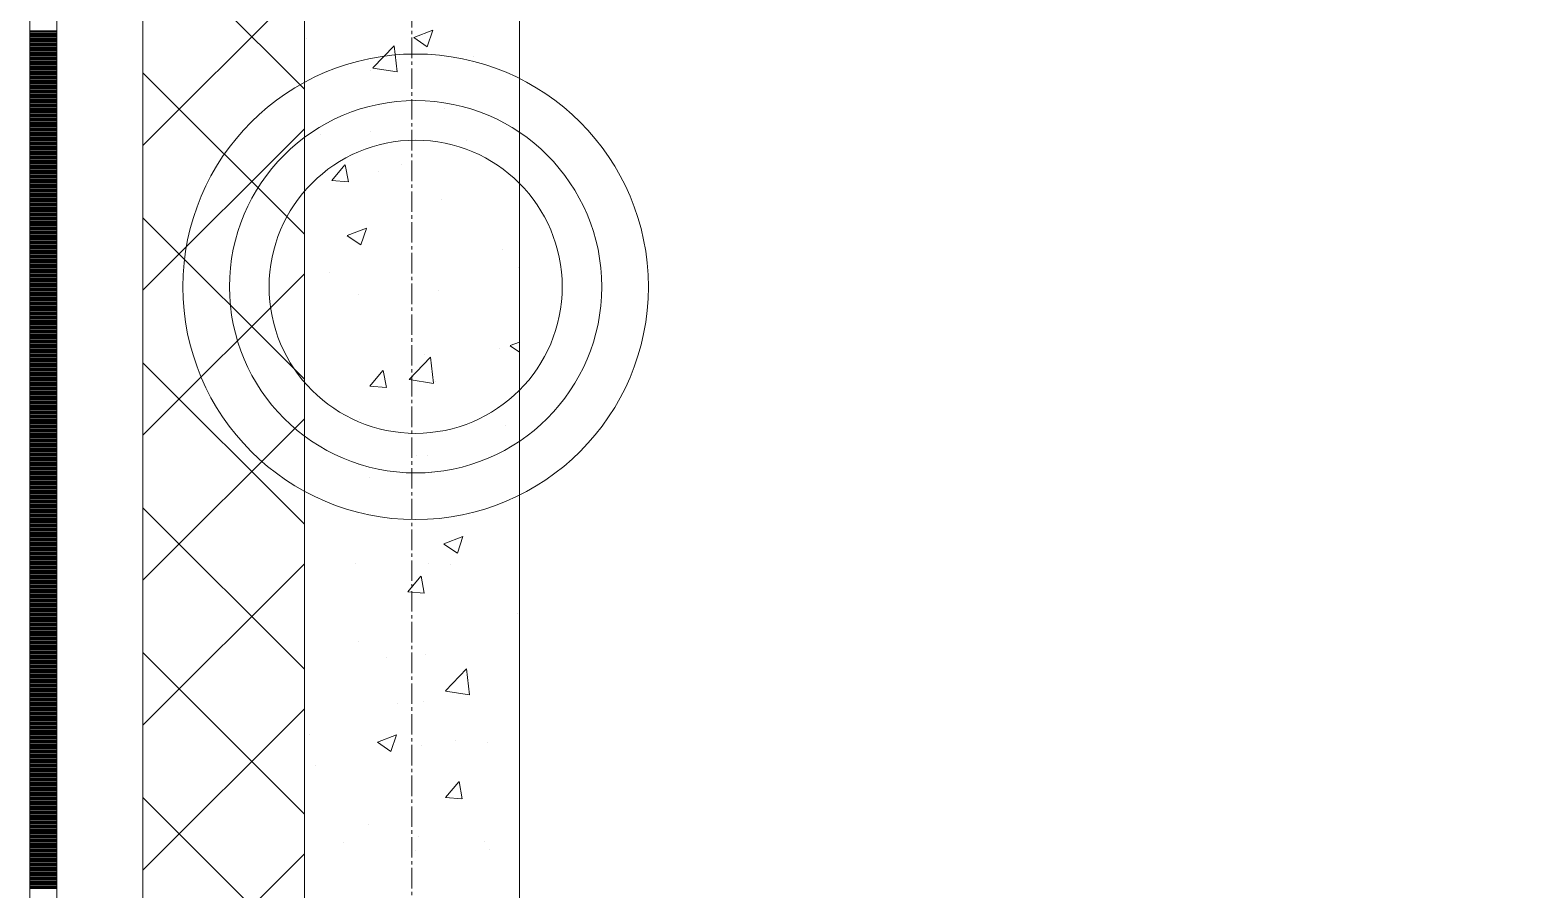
# Model space of a CAD drawing. Header units: millimetres. Extents: x 538266 to 1167394, y 114608 to 637157.
# Drawn here: x 828883 to 830273, y 191295 to 192094 of the extents above; entities that cross this region are included whole.
import ezdxf
from ezdxf.enums import TextEntityAlignment as Align

# ---------------------------------------------------------------- set-up
doc = ezdxf.new("R2010")
doc.units = ezdxf.units.MM
doc.linetypes.add('CENTER2', pattern=[28.575, 19.05, -3.175, 3.175, -3.175])
doc.linetypes.add('DASHED', pattern=[19.05, 12.7, -6.35])
doc.layers.get('Defpoints').update_dxf_attribs({"color": 140})
doc.layers.add('АР_Делит', color=120, linetype='Continuous', lineweight=0, plot=False)
for name, color, linetype, lineweight in [('АР_Стены ПЕНОблок', 52, 'Continuous', 20), ('АР_Тонкая', 254, 'Continuous', 5), ('АР_Утеплитель', 31, 'Continuous', 0), ('АР_Штриховка', 8, 'Continuous', 0)]:
    doc.layers.add(name, color=color, linetype=linetype, lineweight=lineweight)
doc.layers.add('РД_Оси_100', color=7, linetype='Continuous', lineweight=0, true_color=0x525252)
doc.styles.add('style1', font='ARIALN.TTF')

# ---------------------------------------------------------------- blocks, each defined once
blk = doc.blocks.new('2_этаж')
at = {"layer": 'АР_Делит', "color": 18, "true_color": 0x000000}
for radius in [216.3, 173, 136.2]:
    blk.add_circle((672877, 191855.2), radius, dxfattribs=at)
at = {"layer": 'АР_Стены ПЕНОблок', "color": 18, "linetype": 'Continuous', "lineweight": 20, "true_color": 0x000000}
for p, q in [((672773.6, 213213.2), (672773.6, 137013.2)), ((672973.6, 137013.2), (672973.6, 213213.2))]:
    blk.add_line(p, q, dxfattribs=at)
at = {"layer": 'АР_Тонкая', "color": 18, "linetype": 'Continuous', "lineweight": 5, "true_color": 0x000000}
for p, q in [((672518.6, 213213.2), (672518.6, 137013.2)), ((672543.6, 213213.2), (672543.6, 137013.2)), ((672543.6, 137013.2), (672543.6, 213213.2)), ((672623.6, 137013.2), (672623.6, 213213.2))]:
    blk.add_line(p, q, dxfattribs=at)
at = {"layer": 'АР_Утеплитель', "color": 18, "linetype": 'Continuous', "lineweight": 0, "true_color": 0x000000}
for p, q in [((672623.6, 213213.2), (672623.6, 137013.2)), ((672773.6, 137013.2), (672773.6, 213213.2))]:
    blk.add_line(p, q, dxfattribs=at)
at = {"layer": 'АР_Штриховка', "color": 18, "linetype": 'Continuous', "lineweight": 0, "true_color": 0x000000}
for p, q in [((672773.6, 192038.7), (672623.6, 192188.7)), ((672623.6, 191986.6), (672773.6, 192136.6)), ((672518.6, 192093), (672543.6, 192093)), ((672518.6, 192092), (672543.6, 192092)), ((672875.2, 192086.9), (672893, 192093.8)), ((672887.8, 192078.3), (672893, 192093.6)), ((672518.6, 192091), (672543.6, 192091)), ((672518.6, 192090), (672543.6, 192090)), ((672518.6, 192089), (672543.6, 192089)), ((672518.6, 192088), (672543.6, 192088)), ((672518.6, 192087), (672543.6, 192087)), ((672518.6, 192086), (672543.6, 192086)), ((672518.6, 192085), (672543.6, 192085)), ((672518.6, 192084), (672543.6, 192084)), ((672518.6, 192083), (672543.6, 192083)), ((672518.6, 192082), (672543.6, 192082)), ((672518.6, 192081), (672543.6, 192081)), ((672518.6, 192080), (672543.6, 192080)), ((672518.6, 192079), (672543.6, 192079)), ((672518.6, 192078), (672543.6, 192078)), ((672775.4, 192085.9), (672775.4, 192085.9)), ((672837.2, 192058.5), (672857, 192079.1)), ((672859.9, 192055), (672857.1, 192079.1)), ((672875.2, 192086.8), (672887.8, 192078.3)), ((672518.6, 192077), (672543.6, 192077)), ((672518.6, 192076), (672543.6, 192076)), ((672518.6, 192075), (672543.6, 192075)), ((672518.6, 192074), (672543.6, 192074)), ((672518.6, 192073), (672543.6, 192073)), ((672518.6, 192072), (672543.6, 192072)), ((672518.6, 192071), (672543.6, 192071)), ((672518.6, 192070), (672543.6, 192070)), ((672518.6, 192069), (672543.6, 192069)), ((672518.6, 192068), (672543.6, 192068)), ((672518.6, 192067), (672543.6, 192067)), ((672518.6, 192066), (672543.6, 192066)), ((672518.6, 192065), (672543.6, 192065)), ((672518.6, 192064), (672543.6, 192064)), ((672931, 192069.3), (672931, 192069.3)), ((672518.6, 192063), (672543.6, 192063)), ((672518.6, 192062), (672543.6, 192062)), ((672518.6, 192061), (672543.6, 192061)), ((672518.6, 192060), (672543.6, 192060)), ((672518.6, 192059), (672543.6, 192059)), ((672518.6, 192058), (672543.6, 192058)), ((672518.6, 192057), (672543.6, 192057)), ((672518.6, 192056), (672543.6, 192056)), ((672518.6, 192055), (672543.6, 192055)), ((672518.6, 192054), (672543.6, 192054)), ((672518.6, 192053), (672543.6, 192053)), ((672518.6, 192052), (672543.6, 192052)), ((672518.6, 192051), (672543.6, 192051)), ((672773.6, 191904), (672623.6, 192054)), ((672834.8, 192056.6), (672834.8, 192056.6)), ((672837.3, 192058.4), (672859.9, 192054.9)), ((672518.6, 192050), (672543.6, 192050)), ((672518.6, 192049), (672543.6, 192049)), ((672518.6, 192048), (672543.6, 192048)), ((672518.6, 192047), (672543.6, 192047)), ((672518.6, 192046), (672543.6, 192046)), ((672518.6, 192045), (672543.6, 192045)), ((672518.6, 192044), (672543.6, 192044)), ((672518.6, 192043), (672543.6, 192043)), ((672518.6, 192042), (672543.6, 192042)), ((672518.6, 192041), (672543.6, 192041)), ((672518.6, 192040), (672543.6, 192040)), ((672518.6, 192039), (672543.6, 192039)), ((672518.6, 192038), (672543.6, 192038)), ((672518.6, 192037), (672543.6, 192037)), ((672518.6, 192036), (672543.6, 192036)), ((672518.6, 192035), (672543.6, 192035)), ((672518.6, 192034), (672543.6, 192034)), ((672518.6, 192033), (672543.6, 192033)), ((672518.6, 192032), (672543.6, 192032)), ((672518.6, 192031), (672543.6, 192031)), ((672518.6, 192030), (672543.6, 192030)), ((672518.6, 192029), (672543.6, 192029)), ((672518.6, 192028), (672543.6, 192028)), ((672518.6, 192027), (672543.6, 192027)), ((672518.6, 192026), (672543.6, 192026)), ((672518.6, 192025), (672543.6, 192025)), ((672518.6, 192024), (672543.6, 192024)), ((672518.6, 192023), (672543.6, 192023)), ((672518.6, 192022), (672543.6, 192022)), ((672518.6, 192021), (672543.6, 192021)), ((672518.6, 192020), (672543.6, 192020)), ((672518.6, 192019), (672543.6, 192019)), ((672518.6, 192018), (672543.6, 192018)), ((672518.6, 192017), (672543.6, 192017)), ((672518.6, 192016), (672543.6, 192016)), ((672518.6, 192015), (672543.6, 192015)), ((672518.6, 192014), (672543.6, 192014)), ((672518.6, 192013), (672543.6, 192013)), ((672518.6, 192012), (672543.6, 192012)), ((672518.6, 192011), (672543.6, 192011)), ((672518.6, 192010), (672543.6, 192010)), ((672518.6, 192009), (672543.6, 192009)), ((672904.2, 192020.4), (672904.2, 192020.4)), ((672518.6, 192008), (672543.6, 192008)), ((672518.6, 192007), (672543.6, 192007)), ((672518.6, 192006), (672543.6, 192006)), ((672518.6, 192005), (672543.6, 192005)), ((672518.6, 192004), (672543.6, 192004)), ((672518.6, 192003), (672543.6, 192003)), ((672518.6, 192002), (672543.6, 192002)), ((672518.6, 192001), (672543.6, 192001)), ((672518.6, 192000), (672543.6, 192000)), ((672518.6, 191999), (672543.6, 191999)), ((672518.6, 191998), (672543.6, 191998)), ((672518.6, 191997), (672543.6, 191997)), ((672518.6, 191996), (672543.6, 191996)), ((672518.6, 191995), (672543.6, 191995)), ((672623.6, 191851.9), (672773.6, 192001.9)), ((672788.9, 191996.8), (672788.9, 191996.8)), ((672834.8, 191999.2), (672834.8, 191999.2)), ((672518.6, 191994), (672543.6, 191994)), ((672518.6, 191993), (672543.6, 191993)), ((672518.6, 191992), (672543.6, 191992)), ((672518.6, 191991), (672543.6, 191991)), ((672518.6, 191990), (672543.6, 191990)), ((672518.6, 191989), (672543.6, 191989)), ((672518.6, 191988), (672543.6, 191988)), ((672518.6, 191987), (672543.6, 191987)), ((672518.6, 191986), (672543.6, 191986)), ((672518.6, 191985), (672543.6, 191985)), ((672518.6, 191984), (672543.6, 191984)), ((672518.6, 191983), (672543.6, 191983)), ((672518.6, 191982), (672543.6, 191982)), ((672518.6, 191981), (672543.6, 191981)), ((672924.5, 191991.1), (672924.5, 191991.1)), ((672518.6, 191980), (672543.6, 191980)), ((672518.6, 191979), (672543.6, 191979)), ((672518.6, 191978), (672543.6, 191978)), ((672518.6, 191977), (672543.6, 191977)), ((672518.6, 191976), (672543.6, 191976)), ((672518.6, 191975), (672543.6, 191975)), ((672518.6, 191974), (672543.6, 191974)), ((672518.6, 191973), (672543.6, 191973)), ((672518.6, 191972), (672543.6, 191972)), ((672518.6, 191971), (672543.6, 191971)), ((672518.6, 191970), (672543.6, 191970)), ((672518.6, 191969), (672543.6, 191969)), ((672518.6, 191968), (672543.6, 191968)), ((672518.6, 191967), (672543.6, 191967)), ((672799.1, 191953.9), (672811.3, 191968.5)), ((672814.5, 191952.6), (672811.6, 191968.6)), ((672864.2, 191969.1), (672864.2, 191969.1)), ((672518.6, 191966), (672543.6, 191966)), ((672518.6, 191965), (672543.6, 191965)), ((672518.6, 191964), (672543.6, 191964)), ((672518.6, 191963), (672543.6, 191963)), ((672518.6, 191962), (672543.6, 191962)), ((672518.6, 191961), (672543.6, 191961)), ((672518.6, 191960), (672543.6, 191960)), ((672518.6, 191959), (672543.6, 191959)), ((672518.6, 191958), (672543.6, 191958)), ((672518.6, 191957), (672543.6, 191957)), ((672518.6, 191956), (672543.6, 191956)), ((672518.6, 191955), (672543.6, 191955)), ((672518.6, 191954), (672543.6, 191954)), ((672518.6, 191953), (672543.6, 191953)), ((672799.1, 191953.9), (672814.3, 191952.6)), ((672842.5, 191962.7), (672842.5, 191962.7)), ((672518.6, 191952), (672543.6, 191952)), ((672518.6, 191951), (672543.6, 191951)), ((672518.6, 191950), (672543.6, 191950)), ((672518.6, 191949), (672543.6, 191949)), ((672518.6, 191948), (672543.6, 191948)), ((672518.6, 191947), (672543.6, 191947)), ((672518.6, 191946), (672543.6, 191946)), ((672518.6, 191945), (672543.6, 191945)), ((672518.6, 191944), (672543.6, 191944)), ((672518.6, 191943), (672543.6, 191943)), ((672518.6, 191942), (672543.6, 191942)), ((672518.6, 191941), (672543.6, 191941)), ((672518.6, 191940), (672543.6, 191940)), ((672518.6, 191939), (672543.6, 191939)), ((672518.6, 191938), (672543.6, 191938)), ((672518.6, 191937), (672543.6, 191937)), ((672518.6, 191936), (672543.6, 191936)), ((672518.6, 191935), (672543.6, 191935)), ((672518.6, 191934), (672543.6, 191934)), ((672518.6, 191933), (672543.6, 191933)), ((672518.6, 191932), (672543.6, 191932)), ((672518.6, 191931), (672543.6, 191931)), ((672518.6, 191930), (672543.6, 191930)), ((672518.6, 191929), (672543.6, 191929)), ((672518.6, 191928), (672543.6, 191928)), ((672518.6, 191927), (672543.6, 191927)), ((672518.6, 191926), (672543.6, 191926)), ((672518.6, 191925), (672543.6, 191925)), ((672901.1, 191935.9), (672901.1, 191935.9)), ((672518.6, 191924), (672543.6, 191924)), ((672518.6, 191923), (672543.6, 191923)), ((672518.6, 191922), (672543.6, 191922)), ((672518.6, 191921), (672543.6, 191921)), ((672518.6, 191920), (672543.6, 191920)), ((672518.6, 191919), (672543.6, 191919)), ((672518.6, 191918), (672543.6, 191918)), ((672518.6, 191917), (672543.6, 191917)), ((672518.6, 191916), (672543.6, 191916)), ((672518.6, 191915), (672543.6, 191915)), ((672518.6, 191914), (672543.6, 191914)), ((672518.6, 191913), (672543.6, 191913)), ((672518.6, 191912), (672543.6, 191912)), ((672518.6, 191911), (672543.6, 191911)), ((672773.6, 191769.3), (672623.6, 191919.3)), ((672518.6, 191910), (672543.6, 191910)), ((672518.6, 191909), (672543.6, 191909)), ((672518.6, 191908), (672543.6, 191908)), ((672518.6, 191907), (672543.6, 191907)), ((672518.6, 191906), (672543.6, 191906)), ((672518.6, 191905), (672543.6, 191905)), ((672518.6, 191904), (672543.6, 191904)), ((672518.6, 191903), (672543.6, 191903)), ((672518.6, 191902), (672543.6, 191902)), ((672518.6, 191901), (672543.6, 191901)), ((672518.6, 191900), (672543.6, 191900)), ((672518.6, 191899), (672543.6, 191899)), ((672518.6, 191898), (672543.6, 191898)), ((672813.4, 191902.7), (672831.2, 191909.6)), ((672813.4, 191902.6), (672826, 191894.1)), ((672826, 191894.1), (672831.2, 191909.4)), ((672518.6, 191897), (672543.6, 191897)), ((672518.6, 191896), (672543.6, 191896)), ((672518.6, 191895), (672543.6, 191895)), ((672518.6, 191894), (672543.6, 191894)), ((672518.6, 191893), (672543.6, 191893)), ((672518.6, 191892), (672543.6, 191892)), ((672518.6, 191891), (672543.6, 191891)), ((672518.6, 191890), (672543.6, 191890)), ((672518.6, 191889), (672543.6, 191889)), ((672518.6, 191888), (672543.6, 191888)), ((672518.6, 191887), (672543.6, 191887)), ((672518.6, 191886), (672543.6, 191886)), ((672518.6, 191885), (672543.6, 191885)), ((672518.6, 191884), (672543.6, 191884)), ((672957.8, 191890.1), (672957.8, 191890.1)), ((672518.6, 191883), (672543.6, 191883)), ((672518.6, 191882), (672543.6, 191882)), ((672518.6, 191881), (672543.6, 191881)), ((672518.6, 191880), (672543.6, 191880)), ((672518.6, 191879), (672543.6, 191879)), ((672518.6, 191878), (672543.6, 191878)), ((672518.6, 191877), (672543.6, 191877)), ((672518.6, 191876), (672543.6, 191876)), ((672518.6, 191875), (672543.6, 191875)), ((672518.6, 191874), (672543.6, 191874)), ((672518.6, 191873), (672543.6, 191873)), ((672518.6, 191872), (672543.6, 191872)), ((672518.6, 191871), (672543.6, 191871)), ((672518.6, 191870), (672543.6, 191870)), ((672972.4, 191873), (672972.4, 191873)), ((672518.6, 191869), (672543.6, 191869)), ((672518.6, 191868), (672543.6, 191868)), ((672518.6, 191867), (672543.6, 191867)), ((672518.6, 191866), (672543.6, 191866)), ((672518.6, 191865), (672543.6, 191865)), ((672518.6, 191864), (672543.6, 191864)), ((672518.6, 191863), (672543.6, 191863)), ((672518.6, 191862), (672543.6, 191862)), ((672518.6, 191861), (672543.6, 191861)), ((672518.6, 191860), (672543.6, 191860)), ((672518.6, 191859), (672543.6, 191859)), ((672518.6, 191858), (672543.6, 191858)), ((672518.6, 191857), (672543.6, 191857)), ((672518.6, 191856), (672543.6, 191856)), ((672623.6, 191717.2), (672773.6, 191867.2)), ((672797.4, 191868.9), (672797.4, 191868.9)), ((672874, 191862), (672874, 191862)), ((672518.6, 191855), (672543.6, 191855)), ((672518.6, 191854), (672543.6, 191854)), ((672518.6, 191853), (672543.6, 191853)), ((672518.6, 191852), (672543.6, 191852)), ((672518.6, 191851), (672543.6, 191851)), ((672518.6, 191850), (672543.6, 191850)), ((672518.6, 191849), (672543.6, 191849)), ((672518.6, 191848), (672543.6, 191848)), ((672518.6, 191847), (672543.6, 191847)), ((672518.6, 191846), (672543.6, 191846)), ((672518.6, 191845), (672543.6, 191845)), ((672518.6, 191844), (672543.6, 191844)), ((672518.6, 191843), (672543.6, 191843)), ((672518.6, 191842), (672543.6, 191842)), ((672824.3, 191847.6), (672824.3, 191847.6)), ((672898, 191851.3), (672898, 191851.3)), ((672518.6, 191841), (672543.6, 191841)), ((672518.6, 191840), (672543.6, 191840)), ((672518.6, 191839), (672543.6, 191839)), ((672518.6, 191838), (672543.6, 191838)), ((672518.6, 191837), (672543.6, 191837)), ((672518.6, 191836), (672543.6, 191836)), ((672518.6, 191835), (672543.6, 191835)), ((672518.6, 191834), (672543.6, 191834)), ((672518.6, 191833), (672543.6, 191833)), ((672518.6, 191832), (672543.6, 191832)), ((672518.6, 191831), (672543.6, 191831)), ((672518.6, 191830), (672543.6, 191830)), ((672518.6, 191829), (672543.6, 191829)), ((672518.6, 191828), (672543.6, 191828)), ((672518.6, 191827), (672543.6, 191827)), ((672518.6, 191826), (672543.6, 191826)), ((672518.6, 191825), (672543.6, 191825)), ((672518.6, 191824), (672543.6, 191824)), ((672518.6, 191823), (672543.6, 191823)), ((672518.6, 191822), (672543.6, 191822)), ((672518.6, 191821), (672543.6, 191821)), ((672518.6, 191820), (672543.6, 191820)), ((672518.6, 191819), (672543.6, 191819)), ((672518.6, 191818), (672543.6, 191818)), ((672518.6, 191817), (672543.6, 191817)), ((672518.6, 191816), (672543.6, 191816)), ((672518.6, 191815), (672543.6, 191815)), ((672518.6, 191814), (672543.6, 191814)), ((672518.6, 191813), (672543.6, 191813)), ((672518.6, 191812), (672543.6, 191812)), ((672518.6, 191811), (672543.6, 191811)), ((672518.6, 191810), (672543.6, 191810)), ((672518.6, 191809), (672543.6, 191809)), ((672518.6, 191808), (672543.6, 191808)), ((672518.6, 191807), (672543.6, 191807)), ((672518.6, 191806), (672543.6, 191806)), ((672518.6, 191805), (672543.6, 191805)), ((672518.6, 191804), (672543.6, 191804)), ((672518.6, 191803), (672543.6, 191803)), ((672518.6, 191802), (672543.6, 191802)), ((672518.6, 191801), (672543.6, 191801)), ((672518.6, 191800), (672543.6, 191800)), ((672965, 191800.5), (672973.6, 191803.8)), ((672965, 191800.3), (672973.6, 191794.5)), ((672518.6, 191799), (672543.6, 191799)), ((672518.6, 191798), (672543.6, 191798)), ((672518.6, 191797), (672543.6, 191797)), ((672518.6, 191796), (672543.6, 191796)), ((672518.6, 191795), (672543.6, 191795)), ((672518.6, 191794), (672543.6, 191794)), ((672518.6, 191793), (672543.6, 191793)), ((672518.6, 191792), (672543.6, 191792)), ((672518.6, 191791), (672543.6, 191791)), ((672518.6, 191790), (672543.6, 191790)), ((672518.6, 191789), (672543.6, 191789)), ((672518.6, 191788), (672543.6, 191788)), ((672518.6, 191787), (672543.6, 191787)), ((672518.6, 191786), (672543.6, 191786)), ((672870.9, 191769), (672890.7, 191789.7)), ((672885.1, 191791.8), (672885.1, 191791.8)), ((672893.6, 191765.5), (672890.8, 191789.7)), ((672891, 191789.9), (672891, 191789.9)), ((672954.6, 191798.3), (672954.6, 191798.3)), ((672518.6, 191785), (672543.6, 191785)), ((672518.6, 191784), (672543.6, 191784)), ((672518.6, 191783), (672543.6, 191783)), ((672518.6, 191782), (672543.6, 191782)), ((672518.6, 191781), (672543.6, 191781)), ((672518.6, 191780), (672543.6, 191780)), ((672518.6, 191779), (672543.6, 191779)), ((672518.6, 191778), (672543.6, 191778)), ((672518.6, 191777), (672543.6, 191777)), ((672518.6, 191776), (672543.6, 191776)), ((672518.6, 191775), (672543.6, 191775)), ((672518.6, 191774), (672543.6, 191774)), ((672518.6, 191773), (672543.6, 191773)), ((672518.6, 191772), (672543.6, 191772)), ((672773.6, 191634.6), (672623.6, 191784.6)), ((672834.3, 191762.9), (672846.6, 191777.5)), ((672849.8, 191761.6), (672846.8, 191777.5)), ((672518.6, 191771), (672543.6, 191771)), ((672518.6, 191770), (672543.6, 191770)), ((672518.6, 191769), (672543.6, 191769)), ((672518.6, 191768), (672543.6, 191768)), ((672518.6, 191767), (672543.6, 191767)), ((672518.6, 191766), (672543.6, 191766)), ((672518.6, 191765), (672543.6, 191765)), ((672518.6, 191764), (672543.6, 191764)), ((672518.6, 191763), (672543.6, 191763)), ((672518.6, 191762), (672543.6, 191762)), ((672518.6, 191761), (672543.6, 191761)), ((672518.6, 191760), (672543.6, 191760)), ((672518.6, 191759), (672543.6, 191759)), ((672834.3, 191762.9), (672849.5, 191761.5)), ((672871, 191768.9), (672893.5, 191765.4)), ((672895, 191766.8), (672895, 191766.8)), ((672518.6, 191758), (672543.6, 191758)), ((672518.6, 191757), (672543.6, 191757)), ((672518.6, 191756), (672543.6, 191756)), ((672518.6, 191755), (672543.6, 191755)), ((672518.6, 191754), (672543.6, 191754)), ((672518.6, 191753), (672543.6, 191753)), ((672518.6, 191752), (672543.6, 191752)), ((672518.6, 191751), (672543.6, 191751)), ((672518.6, 191750), (672543.6, 191750)), ((672518.6, 191749), (672543.6, 191749)), ((672518.6, 191748), (672543.6, 191748)), ((672518.6, 191747), (672543.6, 191747)), ((672518.6, 191746), (672543.6, 191746)), ((672518.6, 191745), (672543.6, 191745)), ((672518.6, 191744), (672543.6, 191744)), ((672518.6, 191743), (672543.6, 191743)), ((672518.6, 191742), (672543.6, 191742)), ((672518.6, 191741), (672543.6, 191741)), ((672518.6, 191740), (672543.6, 191740)), ((672518.6, 191739), (672543.6, 191739)), ((672518.6, 191738), (672543.6, 191738)), ((672518.6, 191737), (672543.6, 191737)), ((672518.6, 191736), (672543.6, 191736)), ((672518.6, 191735), (672543.6, 191735)), ((672518.6, 191734), (672543.6, 191734)), ((672518.6, 191733), (672543.6, 191733)), ((672518.6, 191732), (672543.6, 191732)), ((672518.6, 191731), (672543.6, 191731)), ((672623.6, 191582.5), (672773.6, 191732.5)), ((672824.5, 191732.2), (672824.5, 191732.2)), ((672518.6, 191730), (672543.6, 191730)), ((672518.6, 191729), (672543.6, 191729)), ((672518.6, 191728), (672543.6, 191728)), ((672518.6, 191727), (672543.6, 191727)), ((672518.6, 191726), (672543.6, 191726)), ((672518.6, 191725), (672543.6, 191725)), ((672518.6, 191724), (672543.6, 191724)), ((672518.6, 191723), (672543.6, 191723)), ((672518.6, 191722), (672543.6, 191722)), ((672518.6, 191721), (672543.6, 191721)), ((672518.6, 191720), (672543.6, 191720)), ((672518.6, 191719), (672543.6, 191719)), ((672518.6, 191718), (672543.6, 191718)), ((672518.6, 191717), (672543.6, 191717)), ((672960.1, 191726.5), (672960.1, 191726.5)), ((672518.6, 191716), (672543.6, 191716)), ((672518.6, 191715), (672543.6, 191715)), ((672518.6, 191714), (672543.6, 191714)), ((672518.6, 191713), (672543.6, 191713)), ((672518.6, 191712), (672543.6, 191712)), ((672518.6, 191711), (672543.6, 191711)), ((672518.6, 191710), (672543.6, 191710)), ((672518.6, 191709), (672543.6, 191709)), ((672518.6, 191708), (672543.6, 191708)), ((672518.6, 191707), (672543.6, 191707)), ((672518.6, 191706), (672543.6, 191706)), ((672518.6, 191705), (672543.6, 191705)), ((672518.6, 191704), (672543.6, 191704)), ((672518.6, 191703), (672543.6, 191703)), ((672518.6, 191702), (672543.6, 191702)), ((672518.6, 191701), (672543.6, 191701)), ((672518.6, 191700), (672543.6, 191700)), ((672518.6, 191699), (672543.6, 191699)), ((672518.6, 191698), (672543.6, 191698)), ((672518.6, 191697), (672543.6, 191697)), ((672518.6, 191696), (672543.6, 191696)), ((672518.6, 191695), (672543.6, 191695)), ((672518.6, 191694), (672543.6, 191694)), ((672518.6, 191693), (672543.6, 191693)), ((672518.6, 191692), (672543.6, 191692)), ((672518.6, 191691), (672543.6, 191691)), ((672518.6, 191690), (672543.6, 191690)), ((672518.6, 191689), (672543.6, 191689)), ((672824.2, 191689.7), (672824.2, 191689.7)), ((672878.1, 191698.1), (672878.1, 191698.1)), ((672887.8, 191698.1), (672887.8, 191698.1)), ((672518.6, 191688), (672543.6, 191688)), ((672518.6, 191687), (672543.6, 191687)), ((672518.6, 191686), (672543.6, 191686)), ((672518.6, 191685), (672543.6, 191685)), ((672518.6, 191684), (672543.6, 191684)), ((672518.6, 191683), (672543.6, 191683)), ((672518.6, 191682), (672543.6, 191682)), ((672518.6, 191681), (672543.6, 191681)), ((672518.6, 191680), (672543.6, 191680)), ((672518.6, 191679), (672543.6, 191679)), ((672518.6, 191678), (672543.6, 191678)), ((672518.6, 191677), (672543.6, 191677)), ((672518.6, 191676), (672543.6, 191676)), ((672518.6, 191675), (672543.6, 191675)), ((672834, 191677.5), (672834, 191677.5)), ((672891.9, 191682.2), (672891.9, 191682.2)), ((672518.6, 191674), (672543.6, 191674)), ((672518.6, 191673), (672543.6, 191673)), ((672518.6, 191672), (672543.6, 191672)), ((672518.6, 191671), (672543.6, 191671)), ((672518.6, 191670), (672543.6, 191670)), ((672518.6, 191669), (672543.6, 191669)), ((672518.6, 191668), (672543.6, 191668)), ((672518.6, 191667), (672543.6, 191667)), ((672518.6, 191666), (672543.6, 191666)), ((672518.6, 191665), (672543.6, 191665)), ((672518.6, 191664), (672543.6, 191664)), ((672518.6, 191663), (672543.6, 191663)), ((672518.6, 191662), (672543.6, 191662)), ((672518.6, 191661), (672543.6, 191661)), ((672518.6, 191660), (672543.6, 191660)), ((672518.6, 191659), (672543.6, 191659)), ((672518.6, 191658), (672543.6, 191658)), ((672518.6, 191657), (672543.6, 191657)), ((672518.6, 191656), (672543.6, 191656)), ((672518.6, 191655), (672543.6, 191655)), ((672518.6, 191654), (672543.6, 191654)), ((672518.6, 191653), (672543.6, 191653)), ((672518.6, 191652), (672543.6, 191652)), ((672518.6, 191651), (672543.6, 191651)), ((672518.6, 191650), (672543.6, 191650)), ((672518.6, 191649), (672543.6, 191649)), ((672518.6, 191648), (672543.6, 191648)), ((672518.6, 191647), (672543.6, 191647)), ((672773.6, 191499.9), (672623.6, 191649.9)), ((672518.6, 191646), (672543.6, 191646)), ((672518.6, 191645), (672543.6, 191645)), ((672518.6, 191644), (672543.6, 191644)), ((672518.6, 191643), (672543.6, 191643)), ((672518.6, 191642), (672543.6, 191642)), ((672518.6, 191641), (672543.6, 191641)), ((672518.6, 191640), (672543.6, 191640)), ((672518.6, 191639), (672543.6, 191639)), ((672518.6, 191638), (672543.6, 191638)), ((672518.6, 191637), (672543.6, 191637)), ((672518.6, 191636), (672543.6, 191636)), ((672518.6, 191635), (672543.6, 191635)), ((672518.6, 191634), (672543.6, 191634)), ((672518.6, 191633), (672543.6, 191633)), ((672518.6, 191632), (672543.6, 191632)), ((672518.6, 191631), (672543.6, 191631)), ((672518.6, 191630), (672543.6, 191630)), ((672518.6, 191629), (672543.6, 191629)), ((672518.6, 191628), (672543.6, 191628)), ((672518.6, 191627), (672543.6, 191627)), ((672518.6, 191626), (672543.6, 191626)), ((672518.6, 191625), (672543.6, 191625)), ((672518.6, 191624), (672543.6, 191624)), ((672518.6, 191623), (672543.6, 191623)), ((672518.6, 191622), (672543.6, 191622)), ((672518.6, 191621), (672543.6, 191621)), ((672518.6, 191620), (672543.6, 191620)), ((672518.6, 191619), (672543.6, 191619)), ((672903.2, 191616.3), (672921, 191623.1)), ((672915.8, 191607.6), (672921, 191623)), ((672518.6, 191618), (672543.6, 191618)), ((672518.6, 191617), (672543.6, 191617)), ((672518.6, 191616), (672543.6, 191616)), ((672518.6, 191615), (672543.6, 191615)), ((672518.6, 191614), (672543.6, 191614)), ((672518.6, 191613), (672543.6, 191613)), ((672518.6, 191612), (672543.6, 191612)), ((672518.6, 191611), (672543.6, 191611)), ((672518.6, 191610), (672543.6, 191610)), ((672518.6, 191609), (672543.6, 191609)), ((672518.6, 191608), (672543.6, 191608)), ((672518.6, 191607), (672543.6, 191607)), ((672518.6, 191606), (672543.6, 191606)), ((672903.2, 191616.1), (672915.8, 191607.6)), ((672917.1, 191610.6), (672917.1, 191610.6)), ((672518.6, 191605), (672543.6, 191605)), ((672518.6, 191604), (672543.6, 191604)), ((672518.6, 191603), (672543.6, 191603)), ((672518.6, 191602), (672543.6, 191602)), ((672518.6, 191601), (672543.6, 191601)), ((672518.6, 191600), (672543.6, 191600)), ((672518.6, 191599), (672543.6, 191599)), ((672518.6, 191598), (672543.6, 191598)), ((672518.6, 191597), (672543.6, 191597)), ((672518.6, 191596), (672543.6, 191596)), ((672518.6, 191595), (672543.6, 191595)), ((672518.6, 191594), (672543.6, 191594)), ((672518.6, 191593), (672543.6, 191593)), ((672518.6, 191592), (672543.6, 191592)), ((672623.6, 191447.8), (672773.6, 191597.8)), ((672774, 191603.1), (672774, 191603.1)), ((672820.9, 191597.9), (672820.9, 191597.9)), ((672888.8, 191597.7), (672888.8, 191597.7)), ((672909.6, 191597.4), (672909.6, 191597.4)), ((672518.6, 191591), (672543.6, 191591)), ((672518.6, 191590), (672543.6, 191590)), ((672518.6, 191589), (672543.6, 191589)), ((672518.6, 191588), (672543.6, 191588)), ((672518.6, 191587), (672543.6, 191587)), ((672518.6, 191586), (672543.6, 191586)), ((672518.6, 191585), (672543.6, 191585)), ((672518.6, 191584), (672543.6, 191584)), ((672518.6, 191583), (672543.6, 191583)), ((672518.6, 191582), (672543.6, 191582)), ((672518.6, 191581), (672543.6, 191581)), ((672518.6, 191580), (672543.6, 191580)), ((672518.6, 191579), (672543.6, 191579)), ((672518.6, 191578), (672543.6, 191578)), ((672869.6, 191571.8), (672881.8, 191586.4)), ((672885, 191570.5), (672882.1, 191586.4)), ((672518.6, 191577), (672543.6, 191577)), ((672518.6, 191576), (672543.6, 191576)), ((672518.6, 191575), (672543.6, 191575)), ((672518.6, 191574), (672543.6, 191574)), ((672518.6, 191573), (672543.6, 191573)), ((672518.6, 191572), (672543.6, 191572)), ((672518.6, 191571), (672543.6, 191571)), ((672518.6, 191570), (672543.6, 191570)), ((672518.6, 191569), (672543.6, 191569)), ((672518.6, 191568), (672543.6, 191568)), ((672518.6, 191567), (672543.6, 191567)), ((672518.6, 191566), (672543.6, 191566)), ((672518.6, 191565), (672543.6, 191565)), ((672518.6, 191564), (672543.6, 191564)), ((672869.6, 191571.8), (672884.8, 191570.5)), ((672518.6, 191563), (672543.6, 191563)), ((672518.6, 191562), (672543.6, 191562)), ((672518.6, 191561), (672543.6, 191561)), ((672518.6, 191560), (672543.6, 191560)), ((672518.6, 191559), (672543.6, 191559)), ((672518.6, 191558), (672543.6, 191558)), ((672518.6, 191557), (672543.6, 191557)), ((672518.6, 191556), (672543.6, 191556)), ((672518.6, 191555), (672543.6, 191555)), ((672518.6, 191554), (672543.6, 191554)), ((672518.6, 191553), (672543.6, 191553)), ((672518.6, 191552), (672543.6, 191552)), ((672518.6, 191551), (672543.6, 191551)), ((672518.6, 191550), (672543.6, 191550)), ((672971.7, 191551.4), (672971.7, 191551.4)), ((672518.6, 191549), (672543.6, 191549)), ((672518.6, 191548), (672543.6, 191548)), ((672518.6, 191547), (672543.6, 191547)), ((672518.6, 191546), (672543.6, 191546)), ((672518.6, 191545), (672543.6, 191545)), ((672518.6, 191544), (672543.6, 191544)), ((672518.6, 191543), (672543.6, 191543)), ((672518.6, 191542), (672543.6, 191542)), ((672518.6, 191541), (672543.6, 191541)), ((672518.6, 191540), (672543.6, 191540)), ((672518.6, 191539), (672543.6, 191539)), ((672518.6, 191538), (672543.6, 191538)), ((672518.6, 191537), (672543.6, 191537)), ((672518.6, 191536), (672543.6, 191536)), ((672518.6, 191535), (672543.6, 191535)), ((672518.6, 191534), (672543.6, 191534)), ((672518.6, 191533), (672543.6, 191533)), ((672518.6, 191532), (672543.6, 191532)), ((672518.6, 191531), (672543.6, 191531)), ((672518.6, 191530), (672543.6, 191530)), ((672518.6, 191529), (672543.6, 191529)), ((672518.6, 191528), (672543.6, 191528)), ((672518.6, 191527), (672543.6, 191527)), ((672518.6, 191526), (672543.6, 191526)), ((672518.6, 191525), (672543.6, 191525)), ((672518.6, 191524), (672543.6, 191524)), ((672518.6, 191523), (672543.6, 191523)), ((672518.6, 191522), (672543.6, 191522)), ((672823.5, 191526), (672823.5, 191526)), ((672518.6, 191521), (672543.6, 191521)), ((672518.6, 191520), (672543.6, 191520)), ((672518.6, 191519), (672543.6, 191519)), ((672518.6, 191518), (672543.6, 191518)), ((672518.6, 191517), (672543.6, 191517)), ((672518.6, 191516), (672543.6, 191516)), ((672518.6, 191515), (672543.6, 191515)), ((672518.6, 191514), (672543.6, 191514)), ((672518.6, 191513), (672543.6, 191513)), ((672518.6, 191512), (672543.6, 191512)), ((672518.6, 191511), (672543.6, 191511)), ((672518.6, 191510), (672543.6, 191510)), ((672518.6, 191509), (672543.6, 191509)), ((672518.6, 191508), (672543.6, 191508)), ((672773.6, 191365.2), (672623.6, 191515.2)), ((672850.3, 191510.4), (672850.3, 191510.4)), ((672885.7, 191513.1), (672885.7, 191513.1)), ((672518.6, 191507), (672543.6, 191507)), ((672518.6, 191506), (672543.6, 191506)), ((672518.6, 191505), (672543.6, 191505)), ((672518.6, 191504), (672543.6, 191504)), ((672518.6, 191503), (672543.6, 191503)), ((672518.6, 191502), (672543.6, 191502)), ((672518.6, 191501), (672543.6, 191501)), ((672518.6, 191500), (672543.6, 191500)), ((672518.6, 191499), (672543.6, 191499)), ((672518.6, 191498), (672543.6, 191498)), ((672518.6, 191497), (672543.6, 191497)), ((672518.6, 191496), (672543.6, 191496)), ((672518.6, 191495), (672543.6, 191495)), ((672518.6, 191494), (672543.6, 191494)), ((672904.6, 191479.6), (672924.4, 191500.2)), ((672927.2, 191476.1), (672924.4, 191500.2)), ((672518.6, 191493), (672543.6, 191493)), ((672518.6, 191492), (672543.6, 191492)), ((672518.6, 191491), (672543.6, 191491)), ((672518.6, 191490), (672543.6, 191490)), ((672518.6, 191489), (672543.6, 191489)), ((672518.6, 191488), (672543.6, 191488)), ((672518.6, 191487), (672543.6, 191487)), ((672518.6, 191486), (672543.6, 191486)), ((672518.6, 191485), (672543.6, 191485)), ((672518.6, 191484), (672543.6, 191484)), ((672518.6, 191483), (672543.6, 191483)), ((672518.6, 191482), (672543.6, 191482)), ((672518.6, 191481), (672543.6, 191481)), ((672518.6, 191480), (672543.6, 191480)), ((672518.6, 191479), (672543.6, 191479)), ((672518.6, 191478), (672543.6, 191478)), ((672518.6, 191477), (672543.6, 191477)), ((672518.6, 191476), (672543.6, 191476)), ((672518.6, 191475), (672543.6, 191475)), ((672518.6, 191474), (672543.6, 191474)), ((672518.6, 191473), (672543.6, 191473)), ((672518.6, 191472), (672543.6, 191472)), ((672518.6, 191471), (672543.6, 191471)), ((672518.6, 191470), (672543.6, 191470)), ((672518.6, 191469), (672543.6, 191469)), ((672518.6, 191468), (672543.6, 191468)), ((672518.6, 191467), (672543.6, 191467)), ((672860.1, 191467.6), (672860.1, 191467.6)), ((672884.4, 191470.2), (672884.4, 191470.2)), ((672904.6, 191479.5), (672927.2, 191475.9)), ((672518.6, 191466), (672543.6, 191466)), ((672518.6, 191465), (672543.6, 191465)), ((672518.6, 191464), (672543.6, 191464)), ((672518.6, 191463), (672543.6, 191463)), ((672518.6, 191462), (672543.6, 191462)), ((672518.6, 191461), (672543.6, 191461)), ((672518.6, 191460), (672543.6, 191460)), ((672518.6, 191459), (672543.6, 191459)), ((672518.6, 191458), (672543.6, 191458)), ((672518.6, 191457), (672543.6, 191457)), ((672518.6, 191456), (672543.6, 191456)), ((672518.6, 191455), (672543.6, 191455)), ((672518.6, 191454), (672543.6, 191454)), ((672518.6, 191453), (672543.6, 191453)), ((672623.6, 191313.1), (672773.6, 191463.1)), ((672518.6, 191452), (672543.6, 191452)), ((672518.6, 191451), (672543.6, 191451)), ((672518.6, 191450), (672543.6, 191450)), ((672518.6, 191449), (672543.6, 191449)), ((672518.6, 191448), (672543.6, 191448)), ((672518.6, 191447), (672543.6, 191447)), ((672518.6, 191446), (672543.6, 191446)), ((672518.6, 191445), (672543.6, 191445)), ((672518.6, 191444), (672543.6, 191444)), ((672518.6, 191443), (672543.6, 191443)), ((672518.6, 191442), (672543.6, 191442)), ((672518.6, 191441), (672543.6, 191441)), ((672518.6, 191440), (672543.6, 191440)), ((672518.6, 191439), (672543.6, 191439)), ((672778.1, 191439.2), (672778.1, 191439.2)), ((672841.4, 191432.1), (672859.2, 191438.9)), ((672854, 191423.4), (672859.2, 191438.8)), ((672518.6, 191438), (672543.6, 191438)), ((672518.6, 191437), (672543.6, 191437)), ((672518.6, 191436), (672543.6, 191436)), ((672518.6, 191435), (672543.6, 191435)), ((672518.6, 191434), (672543.6, 191434)), ((672518.6, 191433), (672543.6, 191433)), ((672518.6, 191432), (672543.6, 191432)), ((672518.6, 191431), (672543.6, 191431)), ((672518.6, 191430), (672543.6, 191430)), ((672518.6, 191429), (672543.6, 191429)), ((672518.6, 191428), (672543.6, 191428)), ((672518.6, 191427), (672543.6, 191427)), ((672518.6, 191426), (672543.6, 191426)), ((672518.6, 191425), (672543.6, 191425)), ((672841.4, 191432), (672854, 191423.4)), ((672882.6, 191428.5), (672882.6, 191428.5)), ((672913.7, 191433.5), (672913.7, 191433.5)), ((672943.9, 191431.3), (672943.9, 191431.3)), ((672518.6, 191424), (672543.6, 191424)), ((672518.6, 191423), (672543.6, 191423)), ((672518.6, 191422), (672543.6, 191422)), ((672518.6, 191421), (672543.6, 191421)), ((672518.6, 191420), (672543.6, 191420)), ((672518.6, 191419), (672543.6, 191419)), ((672518.6, 191418), (672543.6, 191418)), ((672518.6, 191417), (672543.6, 191417)), ((672518.6, 191416), (672543.6, 191416)), ((672518.6, 191415), (672543.6, 191415)), ((672518.6, 191414), (672543.6, 191414)), ((672518.6, 191413), (672543.6, 191413)), ((672518.6, 191412), (672543.6, 191412)), ((672518.6, 191411), (672543.6, 191411)), ((672518.6, 191410), (672543.6, 191410)), ((672518.6, 191409), (672543.6, 191409)), ((672518.6, 191408), (672543.6, 191408)), ((672518.6, 191407), (672543.6, 191407)), ((672518.6, 191406), (672543.6, 191406)), ((672518.6, 191405), (672543.6, 191405)), ((672518.6, 191404), (672543.6, 191404)), ((672518.6, 191403), (672543.6, 191403)), ((672518.6, 191402), (672543.6, 191402)), ((672518.6, 191401), (672543.6, 191401)), ((672518.6, 191400), (672543.6, 191400)), ((672518.6, 191399), (672543.6, 191399)), ((672518.6, 191398), (672543.6, 191398)), ((672518.6, 191397), (672543.6, 191397)), ((672783.5, 191410.2), (672783.5, 191410.2)), ((672518.6, 191396), (672543.6, 191396)), ((672518.6, 191395), (672543.6, 191395)), ((672518.6, 191394), (672543.6, 191394)), ((672518.6, 191393), (672543.6, 191393)), ((672518.6, 191392), (672543.6, 191392)), ((672518.6, 191391), (672543.6, 191391)), ((672518.6, 191390), (672543.6, 191390)), ((672518.6, 191389), (672543.6, 191389)), ((672518.6, 191388), (672543.6, 191388)), ((672518.6, 191387), (672543.6, 191387)), ((672518.6, 191386), (672543.6, 191386)), ((672518.6, 191385), (672543.6, 191385)), ((672518.6, 191384), (672543.6, 191384)), ((672518.6, 191383), (672543.6, 191383)), ((672904.8, 191380.7), (672917.1, 191395.3)), ((672920.3, 191379.5), (672917.3, 191395.4)), ((672518.6, 191382), (672543.6, 191382)), ((672518.6, 191381), (672543.6, 191381)), ((672518.6, 191380), (672543.6, 191380)), ((672518.6, 191379), (672543.6, 191379)), ((672518.6, 191378), (672543.6, 191378)), ((672518.6, 191377), (672543.6, 191377)), ((672518.6, 191376), (672543.6, 191376)), ((672518.6, 191375), (672543.6, 191375)), ((672518.6, 191374), (672543.6, 191374)), ((672518.6, 191373), (672543.6, 191373)), ((672518.6, 191372), (672543.6, 191372)), ((672518.6, 191371), (672543.6, 191371)), ((672518.6, 191370), (672543.6, 191370)), ((672518.6, 191369), (672543.6, 191369)), ((672773.6, 191230.5), (672623.6, 191380.5)), ((672904.8, 191380.7), (672920, 191379.4)), ((672518.6, 191368), (672543.6, 191368)), ((672518.6, 191367), (672543.6, 191367)), ((672518.6, 191366), (672543.6, 191366)), ((672518.6, 191365), (672543.6, 191365)), ((672518.6, 191364), (672543.6, 191364)), ((672518.6, 191363), (672543.6, 191363)), ((672518.6, 191362), (672543.6, 191362)), ((672518.6, 191361), (672543.6, 191361)), ((672518.6, 191360), (672543.6, 191360)), ((672518.6, 191359), (672543.6, 191359)), ((672518.6, 191358), (672543.6, 191358)), ((672518.6, 191357), (672543.6, 191357)), ((672518.6, 191356), (672543.6, 191356)), ((672518.6, 191355), (672543.6, 191355)), ((672833.3, 191355.9), (672833.3, 191355.9)), ((672518.6, 191354), (672543.6, 191354)), ((672518.6, 191353), (672543.6, 191353)), ((672518.6, 191352), (672543.6, 191352)), ((672518.6, 191351), (672543.6, 191351)), ((672518.6, 191350), (672543.6, 191350)), ((672518.6, 191349), (672543.6, 191349)), ((672518.6, 191348), (672543.6, 191348)), ((672518.6, 191347), (672543.6, 191347)), ((672518.6, 191346), (672543.6, 191346)), ((672518.6, 191345), (672543.6, 191345)), ((672518.6, 191344), (672543.6, 191344)), ((672518.6, 191343), (672543.6, 191343)), ((672518.6, 191342), (672543.6, 191342)), ((672518.6, 191341), (672543.6, 191341)), ((672879.5, 191344), (672879.5, 191344)), ((672518.6, 191340), (672543.6, 191340)), ((672518.6, 191339), (672543.6, 191339)), ((672518.6, 191338), (672543.6, 191338)), ((672518.6, 191337), (672543.6, 191337)), ((672518.6, 191336), (672543.6, 191336)), ((672518.6, 191335), (672543.6, 191335)), ((672518.6, 191334), (672543.6, 191334)), ((672518.6, 191333), (672543.6, 191333)), ((672518.6, 191332), (672543.6, 191332)), ((672518.6, 191331), (672543.6, 191331)), ((672518.6, 191330), (672543.6, 191330)), ((672518.6, 191329), (672543.6, 191329)), ((672518.6, 191328), (672543.6, 191328)), ((672518.6, 191327), (672543.6, 191327)), ((672623.6, 191178.4), (672773.6, 191328.4)), ((672809.6, 191338.5), (672809.6, 191338.5)), ((672877.1, 191331.1), (672877.1, 191331.1)), ((672940.7, 191339.5), (672940.7, 191339.5)), ((672945.2, 191332.7), (672945.2, 191332.7)), ((672518.6, 191326), (672543.6, 191326)), ((672518.6, 191325), (672543.6, 191325)), ((672518.6, 191324), (672543.6, 191324)), ((672518.6, 191323), (672543.6, 191323)), ((672518.6, 191322), (672543.6, 191322)), ((672518.6, 191321), (672543.6, 191321)), ((672518.6, 191320), (672543.6, 191320)), ((672518.6, 191319), (672543.6, 191319)), ((672518.6, 191318), (672543.6, 191318)), ((672518.6, 191317), (672543.6, 191317)), ((672518.6, 191316), (672543.6, 191316)), ((672518.6, 191315), (672543.6, 191315)), ((672518.6, 191314), (672543.6, 191314)), ((672518.6, 191313), (672543.6, 191313)), ((672518.6, 191312), (672543.6, 191312)), ((672518.6, 191311), (672543.6, 191311)), ((672518.6, 191310), (672543.6, 191310)), ((672518.6, 191309), (672543.6, 191309)), ((672518.6, 191308), (672543.6, 191308)), ((672518.6, 191307), (672543.6, 191307)), ((672518.6, 191306), (672543.6, 191306)), ((672518.6, 191305), (672543.6, 191305)), ((672518.6, 191304), (672543.6, 191304)), ((672518.6, 191303), (672543.6, 191303)), ((672518.6, 191302), (672543.6, 191302)), ((672518.6, 191301), (672543.6, 191301)), ((672518.6, 191300), (672543.6, 191300)), ((672518.6, 191299), (672543.6, 191299)), ((672518.6, 191298), (672543.6, 191298)), ((672518.6, 191297), (672543.6, 191297)), ((672518.6, 191296), (672543.6, 191296))]:
    blk.add_line(p, q, dxfattribs=at)
at = {"layer": 'Defpoints', "color": 18, "true_color": 0x000000, "style": 'style1'}
for p in [(677970.6, 219836.4), (678101.2, 211681.4)]:
    blk.add_attdef('АР-ПОМЕЩЕНИЕ:НАИМЕНОВАНИЕ', text='', height=100, dxfattribs=at).set_placement(p, align=Align.MIDDLE)
blk = doc.blocks.new('СОШ_2200_АР_ОСИ_М100_28.05.24')
at = {"layer": 'АР_Делит', "color": 251, "linetype": 'DASHED', "true_color": 0x636466}
blk.add_lwpolyline([(114955, 135155), (114955, -355), (93595.036, -355), (93595.036, 13855), (94145, 13855), (94145, 68320), (66055, 68320), (66055, 13857.73), (83455, 13857.73), (83455, -355), (45245, -355), (45245, 13145), (44695, 13145), (44695, 26755), (45245, 26755), (45245, 68320), (20455, 68320), (20455, 26755), (27955, 26755), (27955, 13145), (-355, 13145), (-355, 100855)], dxfattribs=at)
at = {"layer": 'РД_Оси_100', "color": 251, "linetype": 'CENTER2', "true_color": 0x636466}
blk.add_line((0, -6155), (0, 139938.679), dxfattribs=at)

msp = doc.modelspace()

# ---------------------------------------------------------------- block references
msp.add_blockref('2_этаж', (156364.3, 0))
at = {"layer": 'РД_Оси_100'}
msp.add_blockref('СОШ_2200_АР_ОСИ_М100_28.05.24', (829237.8, 122413.2), dxfattribs=at)

doc.saveas('drawing.dxf')
